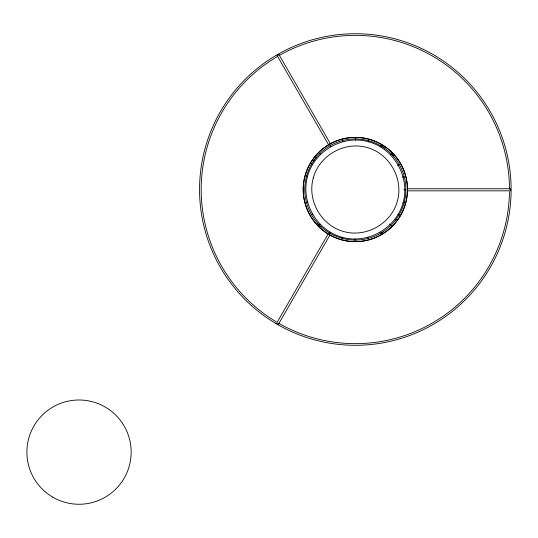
<?xml version="1.0" encoding="UTF-8"?>
<svg xmlns="http://www.w3.org/2000/svg" width="538" height="538" viewBox="0 0 538 538"><rect width="100%" height="100%" fill="white"/><g stroke="black" fill="none" stroke-linecap="round" stroke-linejoin="round"><path stroke-width="0.81" d="M355.067 240.6L355.08 238.939M355.591 140.095L355.598 138.434M341.859 238.791L342.296 237.184M368.369 141.844L368.812 140.243M329.935 235.039L278.368 324.367L276.566 323.325L328.133 233.996L329.935 235.039A52.092 52.092 0 0 0 407.427 189.517M329.565 233.626L330.399 232.187M380.265 146.847L381.106 145.408M313.264 161.111L314.286 159.793M315.308 158.475L316.331 157.157M395.356 220.56L396.378 219.242M320.211 224.279L319.027 225.456L317.514 223.458M390.46 154.749L391.644 153.579L393.661 156.235M383.305 231.871L380.648 233.889L379.821 232.443M310.957 214.83L312.41 214.003M397.535 165.442L399.707 164.204M305.92 202.483L307.534 202.059M402.33 177.184L403.944 176.76M407.461 188.737L510.602 188.737L510.602 190.822L407.461 190.822L407.461 188.737A52.092 52.092 0 0 0 329.29 144.399A52.092 52.092 0 0 0 328.604 234.232M403.924 189.766L405.585 189.773M306.055 176.04L307.662 176.477M403.002 202.557L404.61 202.994M311.226 163.747L312.659 164.588M398.006 214.447L399.445 215.287M381.765 145.919L384.394 147.963M319.68 225.967L320.998 226.982M319.397 153.209L320.567 154.393M389.512 224.05L391.267 225.826M330.016 145.146L330.843 146.592M342.363 140.102L342.787 141.716M367.878 237.319L368.301 238.933M407.461 189.779A52.125 52.125 0 0 1 329.727 234.918M328.355 234.111A52.125 52.125 0 0 1 328.812 144.635M329.505 144.231A52.125 52.125 0 0 1 407.461 188.986M509.459 191.797A154.144 154.144 0 0 1 278.449 323.109M276.29 321.845A154.144 154.144 0 0 1 277.359 56.544M278.798 55.71A154.144 154.144 0 0 1 509.473 189.295M307.534 176.437C300.379 201.979 316.633 230.472 342.262 237.312C367.797 244.467 396.298 228.206 403.13 202.584C410.286 177.042 394.031 148.549 368.402 141.709C342.867 134.554 314.374 150.815 307.534 176.437M313.271 178.004C306.969 200.479 321.28 225.556 343.829 231.575C366.304 237.87 391.382 223.566 397.394 201.017C403.695 178.542 389.384 153.464 366.835 147.446C344.36 141.151 319.283 155.455 313.271 178.004M278.832 54.392L277.03 55.427L328.597 144.756L330.406 143.713L278.832 54.392M329.828 233.169A50.565 50.565 0 0 0 405.894 189.773A50.565 50.565 0 0 0 330.278 145.59A50.565 50.565 0 0 0 329.828 233.169M275.449 323.251A155.785 155.785 0 0 0 511.1 191.824A155.785 155.785 0 0 0 279.451 53.457A155.785 155.785 0 0 0 275.449 323.251M52.731 497.139A52.125 52.125 0 0 0 131.158 452.397A52.125 52.125 0 0 0 53.195 406.849A52.125 52.125 0 0 0 52.731 497.139"/></g></svg>
